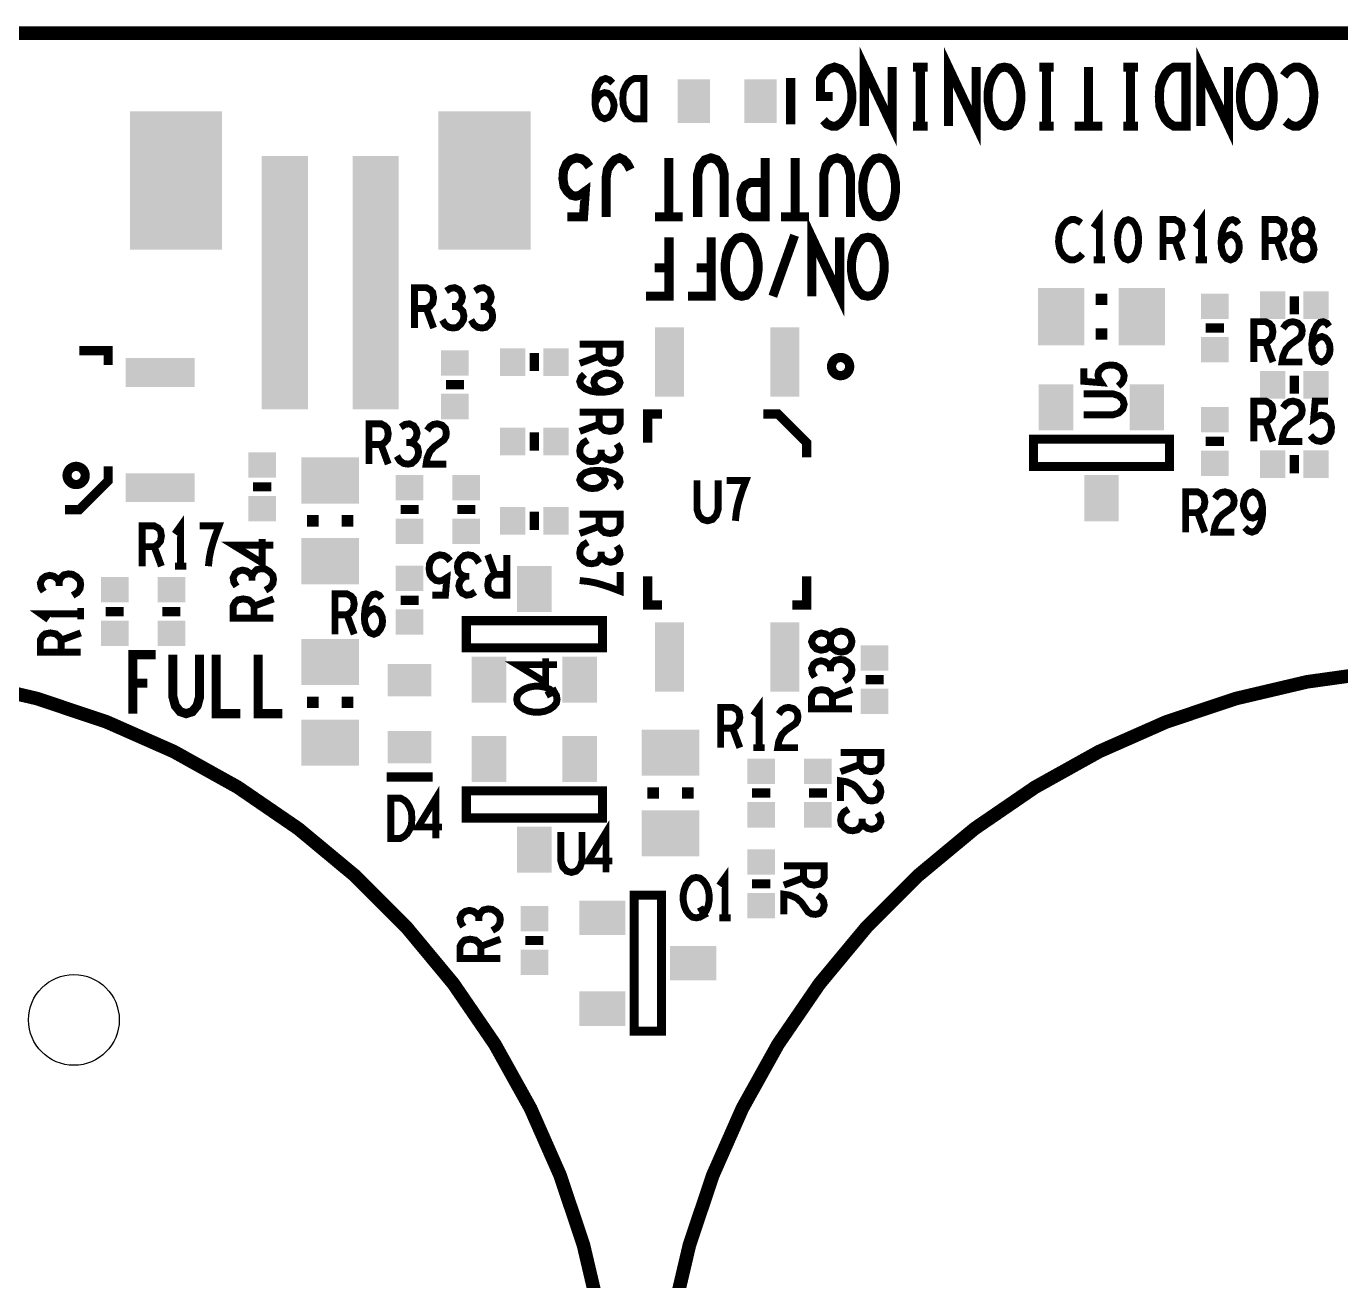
# Model space of a CAD drawing. Extents: x -0.2 to 85.2, y -2.2 to 55.7.
# Drawn here: x 25.55 to 54.52, y 28 to 55.65 of the extents above; entities that cross this region are included whole.
import ezdxf

# ---------------------------------------------------------------- set-up
doc = ezdxf.new("R2010")
doc.units = 0
doc.layers.get('0').update_dxf_attribs({"linetype": 'CONTINUOUS'})
for name, color, linetype in [('BOARD_ART', 7, 'CONTINUOUS'), ('PASTETOP_ART', 4, 'CONTINUOUS'), ('SILK_TOP_ART', 10, 'CONTINUOUS'), ('UC1-2-1-2_DRL', 11, 'CONTINUOUS')]:
    doc.layers.add(name, color=color, linetype=linetype)

# ---------------------------------------------------------------- blocks, each defined once
blk = doc.blocks.new('RECTANGLE_57')
blk.add_solid([(0.4826, 0.3556), (0.4826, -0.3556), (-0.4826, 0.3556), (-0.4826, -0.3556)])
blk = doc.blocks.new('RECTANGLE_21')
blk.add_solid([(0.2794, 0.3048), (0.2794, -0.3048), (-0.2794, 0.3048), (-0.2794, -0.3048)])
blk = doc.blocks.new('RECTANGLE_41')
blk.add_solid([(0.381, 0.508), (0.381, -0.508), (-0.381, 0.508), (-0.381, -0.508)])
blk = doc.blocks.new('RECTANGLE_61')
blk.add_solid([(0.3048, 0.2794), (0.3048, -0.2794), (-0.3048, 0.2794), (-0.3048, -0.2794)])
blk = doc.blocks.new('RECTANGLE_56')
blk.add_solid([(0.508, 2.794), (0.508, -2.794), (-0.508, 2.794), (-0.508, -2.794)])
blk = doc.blocks.new('RECTANGLE_54')
blk.add_solid([(1.016, 1.524), (1.016, -1.524), (-1.016, 1.524), (-1.016, -1.524)])
blk = doc.blocks.new('RECTANGLE_58')
blk.add_solid([(0.3556, 0.4826), (0.3556, -0.4826), (-0.3556, 0.4826), (-0.3556, -0.4826)])
blk = doc.blocks.new('RECTANGLE_20')
blk.add_solid([(0.508, 0.635), (0.508, -0.635), (-0.508, 0.635), (-0.508, -0.635)])
blk = doc.blocks.new('RECTANGLE_16')
blk.add_solid([(0.635, 0.508), (0.635, -0.508), (-0.635, 0.508), (-0.635, -0.508)])
blk = doc.blocks.new('RECTANGLE_42')
blk.add_solid([(0.508, 0.381), (0.508, -0.381), (-0.508, 0.381), (-0.508, -0.381)])
blk = doc.blocks.new('RECTANGLE_43')
blk.add_solid([(0.3175, 0.762), (0.3175, -0.762), (-0.3175, 0.762), (-0.3175, -0.762)])
blk = doc.blocks.new('RECTANGLE_44')
blk.add_solid([(0.762, 0.3175), (0.762, -0.3175), (-0.762, 0.3175), (-0.762, -0.3175)])
blk = doc.blocks.new('ROUND_80')
blk.add_circle((0, 0), 1)

msp = doc.modelspace()

# ---------------------------------------------------------------- linework, layer by layer
at = {"layer": 'BOARD_ART', "const_width": 0.3}
msp.add_lwpolyline([(82, 55.5), (3, 55.5)], dxfattribs=at)
at = {"layer": 'SILK_TOP_ART'}
for points, const_width in [([(44.6367, 54.75), (44.6367, 53.45), (44.0233, 54.75), (44.0233, 53.45)], 0.2), ([(46.4907, 54.75), (46.4907, 53.45), (45.8773, 54.75), (45.8773, 53.45)], 0.2), ([(52.0527, 54.75), (52.0527, 53.45), (51.4393, 54.75), (51.4393, 53.45)], 0.2), ([(43.323, 54.1), (43.0563, 54.1), (43.0563, 54.49), (43.1363, 54.62), (43.2297, 54.7067), (43.363, 54.75), (43.4963, 54.7067), (43.5897, 54.62), (43.6697, 54.49), (43.723, 54.3383), (43.7497, 54.165), (43.7497, 54.0133), (43.723, 53.8834), (43.6697, 53.7316), (43.5897, 53.6017), (43.5097, 53.515), (43.403, 53.45), (43.3097, 53.45), (43.203, 53.4933), (43.123, 53.58)], 0.2), ([(45.417, 54.75), (45.097, 54.75)], 0.2), ([(45.257, 53.45), (45.257, 54.75)], 0.2), ([(47.111, 54.75), (47.2177, 54.7283), (47.311, 54.6417), (47.391, 54.5117), (47.4443, 54.36), (47.471, 54.1867), (47.471, 54.0133), (47.4443, 53.84), (47.391, 53.6883), (47.311, 53.5583), (47.2177, 53.4717), (47.111, 53.45), (47.0043, 53.4717), (46.911, 53.5583), (46.831, 53.6883), (46.7777, 53.84), (46.751, 54.0133), (46.751, 54.1867), (46.7777, 54.36), (46.831, 54.5117), (46.911, 54.6417), (47.0043, 54.7283), (47.111, 54.75)], 0.2), ([(48.198, 54.75), (47.878, 54.75)], 0.2), ([(48.038, 53.45), (48.038, 54.75)], 0.2), ([(48.965, 53.45), (48.965, 54.75)], 0.2), ([(50.052, 54.75), (49.732, 54.75)], 0.2), ([(49.892, 53.45), (49.892, 54.75)], 0.2), ([(51.1123, 54.75), (51.1123, 53.45), (50.8457, 53.45), (50.739, 53.515), (50.659, 53.6017), (50.5923, 53.7316), (50.539, 53.8834), (50.5257, 54.1), (50.539, 54.3167), (50.5923, 54.4684), (50.659, 54.5984), (50.739, 54.685), (50.8457, 54.75), (51.1123, 54.75)], 0.2), ([(52.673, 54.75), (52.7797, 54.7283), (52.873, 54.6417), (52.953, 54.5117), (53.0063, 54.36), (53.033, 54.1867), (53.033, 54.0133), (53.0063, 53.84), (52.953, 53.6883), (52.873, 53.5583), (52.7797, 53.4717), (52.673, 53.45), (52.5663, 53.4717), (52.473, 53.5583), (52.393, 53.6883), (52.3397, 53.84), (52.313, 54.0133), (52.313, 54.1867), (52.3397, 54.36), (52.393, 54.5117), (52.473, 54.6417), (52.5663, 54.7283), (52.673, 54.75)], 0.2), ([(53.3067, 53.5583), (53.3867, 53.4933), (53.48, 53.45), (53.5867, 53.45), (53.7067, 53.515), (53.8, 53.6233), (53.8667, 53.7533), (53.92, 53.97), (53.9333, 54.165), (53.9067, 54.36), (53.8667, 54.49), (53.7867, 54.62), (53.6933, 54.7067), (53.6, 54.75), (53.5067, 54.75), (53.4133, 54.7067), (53.3333, 54.6417), (53.2667, 54.555)], 0.2), ([(38.4774, 54.3963), (38.4033, 54.4704), (38.3187, 54.5), (38.234, 54.4704), (38.1599, 54.3815), (38.107, 54.2481), (38.0858, 54.1148), (38.0858, 53.9518), (38.107, 53.8184), (38.1599, 53.6999), (38.2234, 53.6406), (38.2975, 53.611), (38.3822, 53.6406), (38.4457, 53.6999), (38.488, 53.7888), (38.5092, 53.9074), (38.488, 54.011), (38.4351, 54.1148), (38.3716, 54.174), (38.2975, 54.1889), (38.2128, 54.1592), (38.1493, 54.0851), (38.0858, 53.9518)], 0.1524), ([(39.1653, 54.5), (39.1653, 53.611), (38.9537, 53.611), (38.869, 53.6555), (38.8055, 53.7147), (38.7526, 53.8036), (38.7102, 53.9074), (38.6997, 54.0555), (38.7102, 54.2037), (38.7526, 54.3074), (38.8055, 54.3963), (38.869, 54.4556), (38.9537, 54.5), (39.1653, 54.5)], 0.1524), ([(42.397, 54.508), (42.397, 53.492)], 0.2032), ([(45.417, 53.45), (45.097, 53.45)], 0.2), ([(48.198, 53.45), (47.878, 53.45)], 0.2), ([(49.2717, 53.45), (48.6583, 53.45)], 0.2), ([(50.052, 53.45), (49.732, 53.45)], 0.2), ([(37.9663, 52.555), (37.8863, 52.6634), (37.793, 52.7283), (37.673, 52.75), (37.553, 52.7067), (37.4597, 52.62), (37.393, 52.4684), (37.3797, 52.295), (37.4063, 52.1217), (37.473, 52.0133), (37.5663, 51.9267), (37.6597, 51.905), (37.753, 51.9267), (37.873, 52.0133), (37.833, 51.45), (37.473, 51.45)], 0.2), ([(38.8667, 52.49), (38.8, 52.62), (38.72, 52.7067), (38.6267, 52.75), (38.52, 52.7067), (38.44, 52.62), (38.36, 52.49), (38.3333, 52.3167), (38.3333, 51.45)], 0.2), ([(39.715, 51.45), (39.715, 52.75)], 0.2), ([(40.9353, 51.45), (40.9353, 52.3817), (40.882, 52.5767), (40.7753, 52.7067), (40.642, 52.75), (40.5087, 52.7067), (40.402, 52.5767), (40.3487, 52.3817), (40.3487, 51.45)], 0.2), ([(41.8357, 52.75), (41.8357, 51.45), (41.5157, 51.45), (41.409, 51.515), (41.329, 51.6667), (41.3023, 51.84), (41.329, 52.0133), (41.3957, 52.1433), (41.5157, 52.2084), (41.8357, 52.2084)], 0.2), ([(42.496, 51.45), (42.496, 52.75)], 0.2), ([(43.7163, 51.45), (43.7163, 52.3817), (43.663, 52.5767), (43.5563, 52.7067), (43.423, 52.75), (43.2897, 52.7067), (43.183, 52.5767), (43.1297, 52.3817), (43.1297, 51.45)], 0.2), ([(44.35, 52.75), (44.4567, 52.7283), (44.55, 52.6417), (44.63, 52.5117), (44.6833, 52.36), (44.71, 52.1867), (44.71, 52.0133), (44.6833, 51.84), (44.63, 51.6883), (44.55, 51.5583), (44.4567, 51.4717), (44.35, 51.45), (44.2433, 51.4717), (44.15, 51.5583), (44.07, 51.6883), (44.0167, 51.84), (43.99, 52.0133), (43.99, 52.1867), (44.0167, 52.36), (44.07, 52.5117), (44.15, 52.6417), (44.2433, 52.7283), (44.35, 52.75)], 0.2), ([(49.2025, 50.5), (49.2025, 51.389), (49.0755, 51.2112)], 0.1524), ([(51.4525, 50.5), (51.4525, 51.389), (51.3255, 51.2112)], 0.1524), ([(40.0217, 51.45), (39.4083, 51.45)], 0.2), ([(42.8027, 51.45), (42.1893, 51.45)], 0.2), ([(43.4797, 51), (43.4797, 49.7), (42.8663, 51), (42.8663, 49.7)], 0.2), ([(48.8003, 51.3149), (48.7368, 51.3594), (48.6628, 51.389), (48.5781, 51.389), (48.4828, 51.3445), (48.4088, 51.2705), (48.3558, 51.1816), (48.3135, 51.0334), (48.3029, 50.9), (48.3241, 50.7667), (48.3558, 50.6778), (48.4193, 50.5889), (48.4934, 50.5296), (48.5675, 50.5), (48.6416, 50.5), (48.7157, 50.5296), (48.7792, 50.5741), (48.8321, 50.6333)], 0.1524), ([(49.8375, 51.389), (49.7528, 51.3594), (49.6893, 51.2853), (49.647, 51.1964), (49.6152, 51.0778), (49.6047, 50.9445), (49.6152, 50.8111), (49.647, 50.6926), (49.6893, 50.6037), (49.7528, 50.5296), (49.8375, 50.5), (49.9222, 50.5296), (49.9857, 50.6037), (50.028, 50.6926), (50.0598, 50.8111), (50.0703, 50.9445), (50.0598, 51.0778), (50.028, 51.1964), (49.9857, 51.2853), (49.9222, 51.3594), (49.8375, 51.389)], 0.1524), ([(50.6058, 50.5), (50.6058, 51.389), (50.8704, 51.389), (50.9551, 51.3445), (51.008, 51.2853), (51.0292, 51.1667), (51.008, 51.0482), (50.9445, 50.9741), (50.8704, 50.9297), (50.6058, 50.9297)], 0.1524), ([(51.8864, 50.8704), (51.9605, 50.9741), (52.024, 51.0334), (52.1087, 51.063), (52.1828, 51.0334), (52.2357, 50.9741), (52.278, 50.8852), (52.2886, 50.7815), (52.278, 50.6926), (52.2357, 50.6037), (52.1722, 50.5296), (52.0981, 50.5), (52.0134, 50.5296), (51.9393, 50.6185), (51.897, 50.7519), (51.8864, 50.9), (51.9076, 51.0926), (51.9393, 51.1964), (51.9922, 51.3001), (52.0663, 51.3742), (52.1404, 51.389), (52.2145, 51.3594), (52.2674, 51.2853)], 0.1524), ([(52.8558, 50.5), (52.8558, 51.389), (53.1204, 51.389), (53.2051, 51.3445), (53.258, 51.2853), (53.2792, 51.1667), (53.258, 51.0482), (53.1945, 50.9741), (53.1204, 50.9297), (52.8558, 50.9297)], 0.1524), ([(53.7025, 50.5), (53.7766, 50.5148), (53.8612, 50.5593), (53.9142, 50.6333), (53.9353, 50.7371), (53.9142, 50.8408), (53.8507, 50.9297), (53.7554, 50.9741), (53.6496, 50.9741), (53.5861, 51.0038), (53.5332, 51.0778), (53.512, 51.1816), (53.5438, 51.2853), (53.6178, 51.3594), (53.7025, 51.389), (53.7872, 51.3594), (53.8612, 51.2853), (53.893, 51.1816), (53.8718, 51.0778), (53.8189, 51.0038), (53.7554, 50.9741), (53.6496, 50.9741), (53.5543, 50.9297), (53.4908, 50.8408), (53.4697, 50.7371), (53.4908, 50.6333), (53.5438, 50.5593), (53.6284, 50.5148), (53.7025, 50.5)], 0.1524), ([(39.7183, 51), (39.7183, 49.7), (39.2117, 49.7)], 0.2), ([(40.6453, 51), (40.6453, 49.7), (40.1387, 49.7)], 0.2), ([(41.319, 51), (41.4257, 50.9783), (41.519, 50.8917), (41.599, 50.7617), (41.6523, 50.61), (41.679, 50.4367), (41.679, 50.2633), (41.6523, 50.09), (41.599, 49.9383), (41.519, 49.8083), (41.4257, 49.7217), (41.319, 49.7), (41.2123, 49.7217), (41.119, 49.8083), (41.039, 49.9383), (40.9857, 50.09), (40.959, 50.2633), (40.959, 50.4367), (40.9857, 50.61), (41.039, 50.7617), (41.119, 50.8917), (41.2123, 50.9783), (41.319, 51)], 0.2), ([(42.486, 51.0433), (42.006, 49.7)], 0.2), ([(44.1, 51), (44.2067, 50.9783), (44.3, 50.8917), (44.38, 50.7617), (44.4333, 50.61), (44.46, 50.4367), (44.46, 50.2633), (44.4333, 50.09), (44.38, 49.9383), (44.3, 49.8083), (44.2067, 49.7217), (44.1, 49.7), (43.9933, 49.7217), (43.9, 49.8083), (43.82, 49.9383), (43.7667, 50.09), (43.74, 50.2633), (43.74, 50.4367), (43.7667, 50.61), (43.82, 50.7617), (43.9, 50.8917), (43.9933, 50.9783), (44.1, 51)], 0.2), ([(50.8704, 50.9297), (51.0292, 50.5)], 0.1524), ([(53.1204, 50.9297), (53.2792, 50.5)], 0.1524), ([(39.3983, 50.3283), (39.7183, 50.3283)], 0.2), ([(40.3253, 50.3283), (40.6453, 50.3283)], 0.2), ([(49.0755, 50.5), (49.3295, 50.5)], 0.1524), ([(51.3255, 50.5), (51.5795, 50.5)], 0.1524), ([(34.1058, 49), (34.1058, 49.889), (34.3704, 49.889), (34.4551, 49.8445), (34.508, 49.7853), (34.5292, 49.6667), (34.508, 49.5482), (34.4445, 49.4741), (34.3704, 49.4297), (34.1058, 49.4297)], 0.1524), ([(35.0266, 49.4741), (35.0901, 49.5186), (35.143, 49.5926), (35.1642, 49.6816), (35.143, 49.7705), (35.0901, 49.8445), (34.9948, 49.889), (34.8996, 49.8742), (34.8043, 49.8149)], 0.1524), ([(35.6616, 49.4741), (35.7251, 49.5186), (35.778, 49.5926), (35.7992, 49.6816), (35.778, 49.7705), (35.7251, 49.8445), (35.6298, 49.889), (35.5346, 49.8742), (35.4393, 49.8149)], 0.1524), ([(49.25, 49.504), (49.25, 49.758)], 0.254), ([(34.7197, 49.1778), (34.7832, 49.0741), (34.8678, 49.0148), (34.9631, 49), (35.0478, 49.0148), (35.1324, 49.0889), (35.1853, 49.1778), (35.1959, 49.2667), (35.1748, 49.3704), (35.1007, 49.4445), (35.0266, 49.4741), (34.9313, 49.4741)], 0.1524), ([(35.3547, 49.1778), (35.4182, 49.0741), (35.5028, 49.0148), (35.5981, 49), (35.6828, 49.0148), (35.7674, 49.0889), (35.8203, 49.1778), (35.8309, 49.2667), (35.8098, 49.3704), (35.7357, 49.4445), (35.6616, 49.4741), (35.5663, 49.4741)], 0.1524), ([(53.5, 49.7), (53.5, 49.3)], 0.2032), ([(34.3704, 49.4297), (34.5292, 49)], 0.1524), ([(49.25, 48.742), (49.25, 48.996)], 0.254), ([(51.55, 49), (51.95, 49)], 0.2032), ([(52.6058, 48.25), (52.6058, 49.139), (52.8704, 49.139), (52.9551, 49.0945), (53.008, 49.0353), (53.0292, 48.9167), (53.008, 48.7982), (52.9445, 48.7241), (52.8704, 48.6797), (52.6058, 48.6797)], 0.1524), ([(53.2514, 48.9908), (53.3149, 49.0797), (53.389, 49.1242), (53.4737, 49.139), (53.5795, 49.1094), (53.6536, 49.0353), (53.6748, 48.9464), (53.6642, 48.8575), (53.6218, 48.7834), (53.4102, 48.6352), (53.3149, 48.5315), (53.2514, 48.3833), (53.2302, 48.25), (53.6748, 48.25)], 0.1524), ([(53.8864, 48.6204), (53.9605, 48.7241), (54.024, 48.7834), (54.1087, 48.813), (54.1828, 48.7834), (54.2357, 48.7241), (54.278, 48.6352), (54.2886, 48.5315), (54.278, 48.4426), (54.2357, 48.3537), (54.1722, 48.2796), (54.0981, 48.25), (54.0134, 48.2796), (53.9393, 48.3685), (53.897, 48.5019), (53.8864, 48.65), (53.9076, 48.8426), (53.9393, 48.9464), (53.9922, 49.0501), (54.0663, 49.1242), (54.1404, 49.139), (54.2145, 49.1094), (54.2674, 49.0353)], 0.1524), ([(37.75, 48.6442), (38.639, 48.6442), (38.639, 48.3796), (38.5945, 48.2949), (38.5353, 48.242), (38.4167, 48.2208), (38.2982, 48.242), (38.2241, 48.3055), (38.1797, 48.3796), (38.1797, 48.6442)], 0.1524), ([(52.8704, 48.6797), (53.0292, 48.25)], 0.1524), ([(26.72, 48.5025), (27.355, 48.5025), (27.355, 48.185)], 0.2032), ([(36.75, 48.45), (36.75, 48.05)], 0.2032), ([(38.1797, 48.3796), (37.75, 48.2208)], 0.1524), ([(49.6167, 47.7197), (49.6907, 47.7832), (49.7352, 47.8572), (49.75, 47.9525), (49.7204, 48.0478), (49.6611, 48.1218), (49.5574, 48.1748), (49.4389, 48.1853), (49.3203, 48.1642), (49.2462, 48.1112), (49.187, 48.0372), (49.1722, 47.9631), (49.187, 47.889), (49.2462, 47.7938), (48.861, 47.8255), (48.861, 48.1112)], 0.1524), ([(35.2, 47.75), (34.8, 47.75)], 0.2032), ([(37.8537, 47.9774), (37.7796, 47.9033), (37.75, 47.8187), (37.7796, 47.734), (37.8685, 47.6599), (38.0019, 47.607), (38.1352, 47.5858), (38.2982, 47.5858), (38.4316, 47.607), (38.5501, 47.6599), (38.6094, 47.7234), (38.639, 47.7975), (38.6094, 47.8822), (38.5501, 47.9457), (38.4612, 47.988), (38.3426, 48.0092), (38.239, 47.988), (38.1352, 47.9351), (38.076, 47.8716), (38.0611, 47.7975), (38.0908, 47.7128), (38.1649, 47.6493), (38.2982, 47.5858)], 0.1524), ([(53.5, 47.95), (53.5, 47.55)], 0.2032), ([(48.861, 47.0847), (49.4981, 47.0847), (49.6315, 47.127), (49.7204, 47.2117), (49.75, 47.3175), (49.7204, 47.4233), (49.6315, 47.508), (49.4981, 47.5503), (48.861, 47.5503)], 0.1524), ([(52.6058, 46.5), (52.6058, 47.389), (52.8704, 47.389), (52.9551, 47.3445), (53.008, 47.2853), (53.0292, 47.1667), (53.008, 47.0482), (52.9445, 46.9741), (52.8704, 46.9297), (52.6058, 46.9297)], 0.1524), ([(53.2514, 47.2408), (53.3149, 47.3297), (53.389, 47.3742), (53.4737, 47.389), (53.5795, 47.3594), (53.6536, 47.2853), (53.6748, 47.1964), (53.6642, 47.1075), (53.6218, 47.0334), (53.4102, 46.8852), (53.3149, 46.7815), (53.2514, 46.6333), (53.2302, 46.5), (53.6748, 46.5)], 0.1524), ([(53.8547, 46.6333), (53.9182, 46.5593), (53.9922, 46.5148), (54.0875, 46.5), (54.1828, 46.5296), (54.2568, 46.5889), (54.3098, 46.6926), (54.3203, 46.8111), (54.2992, 46.9297), (54.2462, 47.0038), (54.1722, 47.063), (54.0981, 47.0778), (54.024, 47.063), (53.9288, 47.0038), (53.9605, 47.389), (54.2462, 47.389)], 0.1524), ([(33.1058, 46), (33.1058, 46.889), (33.3704, 46.889), (33.4551, 46.8445), (33.508, 46.7853), (33.5292, 46.6667), (33.508, 46.5482), (33.4445, 46.4741), (33.3704, 46.4297), (33.1058, 46.4297)], 0.1524), ([(34.0266, 46.4741), (34.0901, 46.5186), (34.143, 46.5926), (34.1642, 46.6816), (34.143, 46.7705), (34.0901, 46.8445), (33.9948, 46.889), (33.8996, 46.8742), (33.8043, 46.8149)], 0.1524), ([(34.3864, 46.7408), (34.4499, 46.8297), (34.524, 46.8742), (34.6087, 46.889), (34.7145, 46.8594), (34.7886, 46.7853), (34.8098, 46.6964), (34.7992, 46.6075), (34.7568, 46.5334), (34.5452, 46.3852), (34.4499, 46.2815), (34.3864, 46.1333), (34.3652, 46), (34.8098, 46)], 0.1524), ([(37.75, 47.1442), (38.639, 47.1442), (38.639, 46.8796), (38.5945, 46.7949), (38.5353, 46.742), (38.4167, 46.7208), (38.2982, 46.742), (38.2241, 46.8055), (38.1797, 46.8796), (38.1797, 47.1442)], 0.1524), ([(38.1797, 46.8796), (37.75, 46.7208)], 0.1524), ([(39.2475, 46.47), (39.2475, 47.105), (39.565, 47.105)], 0.2032), ([(41.8, 47.105), (42.1175, 47.105), (42.7525, 46.47), (42.7525, 46.1525)], 0.2032), ([(52.8704, 46.9297), (53.0292, 46.5)], 0.1524), ([(36.75, 46.7), (36.75, 46.3)], 0.2032), ([(50.75, 46.55), (47.75, 46.55), (47.75, 45.95), (50.75, 45.95), (50.75, 46.55)], 0.2), ([(33.3704, 46.4297), (33.5292, 46)], 0.1524), ([(33.7197, 46.1778), (33.7832, 46.0741), (33.8678, 46.0148), (33.9631, 46), (34.0478, 46.0148), (34.1324, 46.0889), (34.1853, 46.1778), (34.1959, 46.2667), (34.1748, 46.3704), (34.1007, 46.4445), (34.0266, 46.4741), (33.9313, 46.4741)], 0.1524), ([(37.9278, 46.5303), (37.8241, 46.4668), (37.7648, 46.3822), (37.75, 46.2869), (37.7648, 46.2022), (37.8389, 46.1176), (37.9278, 46.0647), (38.0167, 46.0541), (38.1204, 46.0752), (38.1945, 46.1493), (38.2241, 46.2234), (38.2241, 46.3187)], 0.1524), ([(38.2241, 46.2234), (38.2686, 46.1599), (38.3426, 46.107), (38.4316, 46.0858), (38.5205, 46.107), (38.5945, 46.1599), (38.639, 46.2552), (38.6242, 46.3504), (38.5649, 46.4457)], 0.1524), ([(51.55, 46.5), (51.95, 46.5)], 0.2032), ([(53.5, 46.2), (53.5, 45.8)], 0.2032), ([(27.355, 45.95), (27.355, 45.6325), (26.72, 44.9975), (26.4025, 44.9975)], 0.2032), ([(38.1204, 45.8636), (38.2241, 45.7895), (38.2834, 45.726), (38.313, 45.6413), (38.2834, 45.5672), (38.2241, 45.5143), (38.1352, 45.472), (38.0315, 45.4614), (37.9426, 45.472), (37.8537, 45.5143), (37.7796, 45.5778), (37.75, 45.6519), (37.7796, 45.7366), (37.8685, 45.8107), (38.0019, 45.853), (38.15, 45.8636), (38.3426, 45.8424), (38.4464, 45.8107), (38.5501, 45.7578), (38.6242, 45.6837), (38.639, 45.6096), (38.6094, 45.5355), (38.5353, 45.4826)], 0.1524), ([(30.95, 45.5), (30.55, 45.5)], 0.2032), ([(40.3347, 45.639), (40.3347, 45.0019), (40.377, 44.8685), (40.4617, 44.7796), (40.5675, 44.75), (40.6733, 44.7796), (40.758, 44.8685), (40.8003, 45.0019), (40.8003, 45.639)], 0.1524), ([(41.1813, 44.75), (41.2025, 44.9426), (41.2343, 45.1056), (41.2766, 45.2538), (41.3295, 45.4167), (41.4142, 45.639), (40.9908, 45.639)], 0.1524), ([(51.1058, 44.5), (51.1058, 45.389), (51.3704, 45.389), (51.4551, 45.3445), (51.508, 45.2853), (51.5292, 45.1667), (51.508, 45.0482), (51.4445, 44.9741), (51.3704, 44.9297), (51.1058, 44.9297)], 0.1524), ([(51.7514, 45.2408), (51.8149, 45.3297), (51.889, 45.3742), (51.9737, 45.389), (52.0795, 45.3594), (52.1536, 45.2853), (52.1748, 45.1964), (52.1642, 45.1075), (52.1218, 45.0334), (51.9102, 44.8852), (51.8149, 44.7815), (51.7514, 44.6333), (51.7302, 44.5), (52.1748, 44.5)], 0.1524), ([(52.4076, 44.6037), (52.4817, 44.5296), (52.5663, 44.5), (52.651, 44.5296), (52.7251, 44.6185), (52.778, 44.7519), (52.7992, 44.8852), (52.7992, 45.0482), (52.778, 45.1816), (52.7251, 45.3001), (52.6616, 45.3594), (52.5875, 45.389), (52.5028, 45.3594), (52.4393, 45.3001), (52.397, 45.2112), (52.3758, 45.0926), (52.397, 44.989), (52.4499, 44.8852), (52.5134, 44.826), (52.5875, 44.8111), (52.6722, 44.8408), (52.7357, 44.9149), (52.7992, 45.0482)], 0.1524), ([(33.8, 45), (34.2, 45)], 0.2032), ([(35.05, 45), (35.45, 45)], 0.2032), ([(36.75, 44.95), (36.75, 44.55)], 0.2032), ([(37.75, 44.8942), (38.639, 44.8942), (38.639, 44.6296), (38.5945, 44.5449), (38.5353, 44.492), (38.4167, 44.4708), (38.2982, 44.492), (38.2241, 44.5555), (38.1797, 44.6296), (38.1797, 44.8942)], 0.1524), ([(51.3704, 44.9297), (51.5292, 44.5)], 0.1524), ([(28.1058, 43.75), (28.1058, 44.639), (28.3704, 44.639), (28.4551, 44.5945), (28.508, 44.5353), (28.5292, 44.4167), (28.508, 44.2982), (28.4445, 44.2241), (28.3704, 44.1797), (28.1058, 44.1797)], 0.1524), ([(28.9525, 43.75), (28.9525, 44.639), (28.8255, 44.4612)], 0.1524), ([(29.5663, 43.75), (29.5875, 43.9426), (29.6193, 44.1056), (29.6616, 44.2538), (29.7145, 44.4167), (29.7992, 44.639), (29.3758, 44.639)], 0.1524), ([(31.742, 44.75), (31.996, 44.75)], 0.254), ([(32.504, 44.75), (32.758, 44.75)], 0.254), ([(38.1797, 44.6296), (37.75, 44.4708)], 0.1524), ([(31, 44.2145), (30.111, 44.2145), (30.7481, 43.8229), (30.7481, 44.3521)], 0.1524), ([(37.9278, 44.2803), (37.8241, 44.2168), (37.7648, 44.1322), (37.75, 44.0369), (37.7648, 43.9522), (37.8389, 43.8676), (37.9278, 43.8147), (38.0167, 43.8041), (38.1204, 43.8252), (38.1945, 43.8993), (38.2241, 43.9734), (38.2241, 44.0687)], 0.1524), ([(28.3704, 44.1797), (28.5292, 43.75)], 0.1524), ([(34.8953, 43.8667), (34.8318, 43.9407), (34.7578, 43.9852), (34.6625, 44), (34.5672, 43.9704), (34.4932, 43.9111), (34.4402, 43.8074), (34.4297, 43.6889), (34.4508, 43.5703), (34.5038, 43.4962), (34.5778, 43.437), (34.6519, 43.4222), (34.726, 43.437), (34.8212, 43.4962), (34.7895, 43.111), (34.5038, 43.111)], 0.1524), ([(35.5303, 43.8222), (35.4668, 43.9259), (35.3822, 43.9852), (35.2869, 44), (35.2022, 43.9852), (35.1176, 43.9111), (35.0647, 43.8222), (35.0541, 43.7333), (35.0752, 43.6296), (35.1493, 43.5555), (35.2234, 43.5259), (35.3187, 43.5259)], 0.1524), ([(36.1442, 44), (36.1442, 43.111), (35.8796, 43.111), (35.7949, 43.1555), (35.742, 43.2147), (35.7208, 43.3333), (35.742, 43.4518), (35.8055, 43.5259), (35.8796, 43.5703), (36.1442, 43.5703)], 0.1524), ([(35.8796, 43.5703), (35.7208, 44)], 0.1524), ([(38.2241, 43.9734), (38.2686, 43.9099), (38.3426, 43.857), (38.4316, 43.8358), (38.5205, 43.857), (38.5945, 43.9099), (38.639, 44.0052), (38.6242, 44.1004), (38.5649, 44.1957)], 0.1524), ([(28.8255, 43.75), (29.0795, 43.75)], 0.1524), ([(30.8222, 43.2197), (30.9259, 43.2832), (30.9852, 43.3678), (31, 43.4631), (30.9852, 43.5478), (30.9111, 43.6324), (30.8222, 43.6853), (30.7333, 43.6959), (30.6296, 43.6748), (30.5555, 43.6007), (30.5259, 43.5266), (30.5259, 43.4313)], 0.1524), ([(26.2759, 43.4116), (26.2314, 43.4751), (26.1574, 43.528), (26.0684, 43.5492), (25.9795, 43.528), (25.9055, 43.4751), (25.861, 43.3798), (25.8758, 43.2846), (25.9351, 43.1893)], 0.1524), ([(26.5722, 43.1047), (26.6759, 43.1682), (26.7352, 43.2528), (26.75, 43.3481), (26.7352, 43.4328), (26.6611, 43.5174), (26.5722, 43.5703), (26.4833, 43.5809), (26.3796, 43.5598), (26.3055, 43.4857), (26.2759, 43.4116), (26.2759, 43.3163)], 0.1524), ([(30.5259, 43.5266), (30.4814, 43.5901), (30.4074, 43.643), (30.3184, 43.6642), (30.2295, 43.643), (30.1555, 43.5901), (30.111, 43.4948), (30.1258, 43.3996), (30.1851, 43.3043)], 0.1524), ([(35.2234, 43.5259), (35.1599, 43.4814), (35.107, 43.4074), (35.0858, 43.3184), (35.107, 43.2295), (35.1599, 43.1555), (35.2552, 43.111), (35.3504, 43.1258), (35.4457, 43.1851)], 0.1524), ([(37.75, 43.4337), (37.9426, 43.4125), (38.1056, 43.3807), (38.2538, 43.3384), (38.4167, 43.2855), (38.639, 43.2008), (38.639, 43.6242)], 0.1524), ([(39.565, 42.895), (39.2475, 42.895), (39.2475, 43.53)], 0.2032), ([(42.7525, 43.53), (42.7525, 42.895), (42.435, 42.895)], 0.2032), ([(32.3558, 42.25), (32.3558, 43.139), (32.6204, 43.139), (32.7051, 43.0945), (32.758, 43.0353), (32.7792, 42.9167), (32.758, 42.7982), (32.6945, 42.7241), (32.6204, 42.6797), (32.3558, 42.6797)], 0.1524), ([(33.0014, 42.6204), (33.0755, 42.7241), (33.139, 42.7834), (33.2237, 42.813), (33.2978, 42.7834), (33.3507, 42.7241), (33.393, 42.6352), (33.4036, 42.5315), (33.393, 42.4426), (33.3507, 42.3537), (33.2872, 42.2796), (33.2131, 42.25), (33.1284, 42.2796), (33.0543, 42.3685), (33.012, 42.5019), (33.0014, 42.65), (33.0226, 42.8426), (33.0543, 42.9464), (33.1072, 43.0501), (33.1813, 43.1242), (33.2554, 43.139), (33.3295, 43.1094), (33.3824, 43.0353)], 0.1524), ([(26.75, 42.5755), (26.75, 42.8295)], 0.1524), ([(31, 42.6058), (30.111, 42.6058), (30.111, 42.8704), (30.1555, 42.9551), (30.2147, 43.008), (30.3333, 43.0292), (30.4518, 43.008), (30.5259, 42.9445), (30.5703, 42.8704), (30.5703, 42.6058)], 0.1524), ([(30.5703, 42.8704), (31, 43.0292)], 0.1524), ([(34.2, 43), (33.8, 43)], 0.2032), ([(26.75, 42.7025), (25.861, 42.7025), (26.0388, 42.5755)], 0.1524), ([(27.3, 42.75), (27.7, 42.75)], 0.2032), ([(28.95, 42.75), (28.55, 42.75)], 0.2032), ([(32.6204, 42.6797), (32.7792, 42.25)], 0.1524), ([(35.25, 41.95), (38.25, 41.95), (38.25, 42.55), (35.25, 42.55), (35.25, 41.95)], 0.2), ([(26.75, 41.8558), (25.861, 41.8558), (25.861, 42.1204), (25.9055, 42.2051), (25.9647, 42.258), (26.0833, 42.2792), (26.2018, 42.258), (26.2759, 42.1945), (26.3203, 42.1204), (26.3203, 41.8558)], 0.1524), ([(26.3203, 42.1204), (26.75, 42.2792)], 0.1524), ([(43.75, 42.0875), (43.7352, 42.1616), (43.6907, 42.2462), (43.6167, 42.2992), (43.5129, 42.3203), (43.4092, 42.2992), (43.3203, 42.2357), (43.2759, 42.1404), (43.2759, 42.0346), (43.2462, 41.9711), (43.1722, 41.9182), (43.0684, 41.897), (42.9647, 41.9288), (42.8906, 42.0028), (42.861, 42.0875), (42.8906, 42.1722), (42.9647, 42.2462), (43.0684, 42.278), (43.1722, 42.2568), (43.2462, 42.2039), (43.2759, 42.1404), (43.2759, 42.0346), (43.3203, 41.9393), (43.4092, 41.8758), (43.5129, 41.8547), (43.6167, 41.8758), (43.6907, 41.9288), (43.7352, 42.0134), (43.75, 42.0875)], 0.1524), ([(27.8967, 40.5), (27.8967, 41.8), (28.4033, 41.8)], 0.2), ([(28.7837, 41.8), (28.7837, 40.8683), (28.837, 40.6733), (28.9437, 40.5433), (29.077, 40.5), (29.2103, 40.5433), (29.317, 40.6733), (29.3703, 40.8683), (29.3703, 41.8)], 0.2), ([(29.7373, 41.8), (29.7373, 40.5), (30.2707, 40.5)], 0.2), ([(30.6643, 41.8), (30.6643, 40.5), (31.1977, 40.5)], 0.2), ([(37.25, 41.5795), (36.361, 41.5795), (36.9981, 41.1879), (36.9981, 41.7171)], 0.1524), ([(43.2759, 41.5266), (43.2314, 41.5901), (43.1574, 41.643), (43.0684, 41.6642), (42.9795, 41.643), (42.9055, 41.5901), (42.861, 41.4948), (42.8758, 41.3996), (42.9351, 41.3043)], 0.1524), ([(43.5722, 41.2197), (43.6759, 41.2832), (43.7352, 41.3678), (43.75, 41.4631), (43.7352, 41.5478), (43.6611, 41.6324), (43.5722, 41.6853), (43.4833, 41.6959), (43.3796, 41.6748), (43.3055, 41.6007), (43.2759, 41.5266), (43.2759, 41.4313)], 0.1524), ([(28.2167, 41.1717), (27.8967, 41.1717)], 0.2), ([(37.25, 40.8175), (37.2352, 40.7328), (37.1759, 40.6588), (37.087, 40.5952), (36.9833, 40.5529), (36.8648, 40.5317), (36.7462, 40.5317), (36.6277, 40.5529), (36.524, 40.5952), (36.4351, 40.6588), (36.3758, 40.7328), (36.361, 40.8175), (36.3758, 40.9022), (36.4351, 40.9762), (36.524, 41.0398), (36.6277, 41.0821), (36.7462, 41.1033), (36.8648, 41.1033), (36.9833, 41.0821), (37.087, 41.0398), (37.1759, 40.9762), (37.2352, 40.9022), (37.25, 40.8175)], 0.1524), ([(44.05, 41.25), (44.45, 41.25)], 0.2032), ([(31.996, 40.75), (31.742, 40.75)], 0.254), ([(32.758, 40.75), (32.504, 40.75)], 0.254), ([(37.0129, 40.9022), (37.25, 41.0292)], 0.1524), ([(41.7025, 39.75), (41.7025, 40.639), (41.5755, 40.4612)], 0.1524), ([(43.75, 40.6058), (42.861, 40.6058), (42.861, 40.8704), (42.9055, 40.9551), (42.9647, 41.008), (43.0833, 41.0292), (43.2018, 41.008), (43.2759, 40.9445), (43.3203, 40.8704), (43.3203, 40.6058)], 0.1524), ([(43.3203, 40.8704), (43.75, 41.0292)], 0.1524), ([(40.8558, 39.75), (40.8558, 40.639), (41.1204, 40.639), (41.2051, 40.5945), (41.258, 40.5353), (41.2792, 40.4167), (41.258, 40.2982), (41.1945, 40.2241), (41.1204, 40.1797), (40.8558, 40.1797)], 0.1524), ([(42.1364, 40.4908), (42.1999, 40.5797), (42.274, 40.6242), (42.3587, 40.639), (42.4645, 40.6094), (42.5386, 40.5353), (42.5598, 40.4464), (42.5492, 40.3575), (42.5068, 40.2834), (42.2952, 40.1352), (42.1999, 40.0315), (42.1364, 39.8833), (42.1152, 39.75), (42.5598, 39.75)], 0.1524), ([(41.1204, 40.1797), (41.2792, 39.75)], 0.1524), ([(41.5755, 39.75), (41.8295, 39.75)], 0.1524), ([(43.5, 39.6442), (44.389, 39.6442), (44.389, 39.3796), (44.3445, 39.2949), (44.2853, 39.242), (44.1667, 39.2208), (44.0482, 39.242), (43.9741, 39.3055), (43.9297, 39.3796), (43.9297, 39.6442)], 0.1524), ([(43.9297, 39.3796), (43.5, 39.2208)], 0.1524), ([(34.508, 39.103), (33.492, 39.103)], 0.2032), ([(34.5795, 37.75), (34.5795, 38.639), (34.1879, 38.0019), (34.7171, 38.0019)], 0.1524), ([(38.25, 38.8), (35.25, 38.8), (35.25, 38.2), (38.25, 38.2), (38.25, 38.8)], 0.2), ([(39.496, 38.75), (39.242, 38.75)], 0.254), ([(40.258, 38.75), (40.004, 38.75)], 0.254), ([(41.95, 38.75), (41.55, 38.75)], 0.2032), ([(42.8, 38.75), (43.2, 38.75)], 0.2032), ([(44.2408, 38.9986), (44.3297, 38.9351), (44.3742, 38.861), (44.389, 38.7763), (44.3594, 38.6705), (44.2853, 38.5964), (44.1964, 38.5752), (44.1075, 38.5858), (44.0334, 38.6282), (43.8852, 38.8398), (43.7815, 38.9351), (43.6333, 38.9986), (43.5, 39.0198), (43.5, 38.5752)], 0.1524), ([(33.5847, 37.75), (33.5847, 38.639), (33.7963, 38.639), (33.881, 38.5945), (33.9445, 38.5353), (33.9974, 38.4464), (34.0398, 38.3426), (34.0503, 38.1945), (34.0398, 38.0463), (33.9974, 37.9426), (33.9445, 37.8537), (33.881, 37.7944), (33.7963, 37.75), (33.5847, 37.75)], 0.1524), ([(43.6778, 38.3953), (43.5741, 38.3318), (43.5148, 38.2472), (43.5, 38.1519), (43.5148, 38.0672), (43.5889, 37.9826), (43.6778, 37.9297), (43.7667, 37.9191), (43.8704, 37.9402), (43.9445, 38.0143), (43.9741, 38.0884), (43.9741, 38.1837)], 0.1524), ([(43.9741, 38.0884), (44.0186, 38.0249), (44.0926, 37.972), (44.1816, 37.9508), (44.2705, 37.972), (44.3445, 38.0249), (44.389, 38.1202), (44.3742, 38.2154), (44.3149, 38.3107)], 0.1524), ([(37.3347, 37.889), (37.3347, 37.2519), (37.377, 37.1185), (37.4617, 37.0296), (37.5675, 37), (37.6733, 37.0296), (37.758, 37.1185), (37.8003, 37.2519), (37.8003, 37.889)], 0.1524), ([(38.3295, 37), (38.3295, 37.889), (37.9379, 37.2519), (38.4671, 37.2519)], 0.1524), ([(40.9525, 36), (40.9525, 36.889), (40.8255, 36.7112)], 0.1524), ([(42.25, 37.1442), (43.139, 37.1442), (43.139, 36.8796), (43.0945, 36.7949), (43.0353, 36.742), (42.9167, 36.7208), (42.7982, 36.742), (42.7241, 36.8055), (42.6797, 36.8796), (42.6797, 37.1442)], 0.1524), ([(40.3175, 36), (40.2328, 36.0148), (40.1588, 36.0741), (40.0952, 36.163), (40.0529, 36.2667), (40.0317, 36.3852), (40.0317, 36.5038), (40.0529, 36.6223), (40.0952, 36.726), (40.1588, 36.8149), (40.2328, 36.8742), (40.3175, 36.889), (40.4022, 36.8742), (40.4762, 36.8149), (40.5398, 36.726), (40.5821, 36.6223), (40.6033, 36.5038), (40.6033, 36.3852), (40.5821, 36.2667), (40.5398, 36.163), (40.4762, 36.0741), (40.4022, 36.0148), (40.3175, 36)], 0.1524), ([(41.95, 36.75), (41.55, 36.75)], 0.2032), ([(42.6797, 36.8796), (42.25, 36.7208)], 0.1524), ([(38.95, 36.5), (38.95, 33.5), (39.55, 33.5), (39.55, 36.5), (38.95, 36.5)], 0.2), ([(42.9908, 36.4986), (43.0797, 36.4351), (43.1242, 36.361), (43.139, 36.2763), (43.1094, 36.1705), (43.0353, 36.0964), (42.9464, 36.0752), (42.8575, 36.0858), (42.7834, 36.1282), (42.6352, 36.3398), (42.5315, 36.4351), (42.3833, 36.4986), (42.25, 36.5198), (42.25, 36.0752)], 0.1524), ([(35.5259, 36.0266), (35.4814, 36.0901), (35.4074, 36.143), (35.3184, 36.1642), (35.2295, 36.143), (35.1555, 36.0901), (35.111, 35.9948), (35.1258, 35.8996), (35.1851, 35.8043)], 0.1524), ([(35.8222, 35.7197), (35.9259, 35.7832), (35.9852, 35.8678), (36, 35.9631), (35.9852, 36.0478), (35.9111, 36.1324), (35.8222, 36.1853), (35.7333, 36.1959), (35.6296, 36.1748), (35.5555, 36.1007), (35.5259, 36.0266), (35.5259, 35.9313)], 0.1524), ([(40.4022, 36.2371), (40.5292, 36)], 0.1524), ([(40.8255, 36), (41.0795, 36)], 0.1524), ([(36, 35.1058), (35.111, 35.1058), (35.111, 35.3704), (35.1555, 35.4551), (35.2147, 35.508), (35.3333, 35.5292), (35.4518, 35.508), (35.5259, 35.4445), (35.5703, 35.3704), (35.5703, 35.1058)], 0.1524), ([(35.5703, 35.3704), (36, 35.5292)], 0.1524), ([(36.55, 35.5), (36.95, 35.5)], 0.2032)]:
    msp.add_lwpolyline(points, dxfattribs=dict(at, const_width=const_width))
at = {"layer": 'SILK_TOP_ART', "const_width": 0.2032}
for points in [[(43.3, 48.15, 1), (43.7, 48.15, 1)], [(26.45, 45.75, 1), (26.85, 45.75, 1)]]:
    msp.add_lwpolyline(points, format="xyb", close=True, dxfattribs=at)
at = {"layer": 'SILK_TOP_ART', "const_width": 0.3}
for points in [[(38.5, 24, 0.4142136), (21, 41.5)], [(57, 41.5, 0.4142136), (39.5, 24)]]:
    msp.add_lwpolyline(points, format="xyb", dxfattribs=at)

# ---------------------------------------------------------------- block references
at = {"layer": 'PASTETOP_ART'}
for name, p in [('RECTANGLE_58', (40.2634, 54)), ('RECTANGLE_58', (41.7366, 54)), ('RECTANGLE_54', (28.85, 52.25)), ('RECTANGLE_54', (35.65, 52.25)), ('RECTANGLE_56', (31.25, 50.0001)), ('RECTANGLE_56', (33.25, 50.0001)), ('RECTANGLE_20', (48.361, 49.25)), ('RECTANGLE_20', (50.139, 49.25)), ('RECTANGLE_61', (51.75, 49.48)), ('RECTANGLE_21', (53.02, 49.5)), ('RECTANGLE_21', (53.98, 49.5)), ('RECTANGLE_43', (39.73, 48.25)), ('RECTANGLE_43', (42.27, 48.25)), ('RECTANGLE_61', (51.75, 48.52)), ('RECTANGLE_61', (35, 48.23)), ('RECTANGLE_21', (36.27, 48.25)), ('RECTANGLE_21', (37.23, 48.25)), ('RECTANGLE_44', (28.5, 48.02)), ('RECTANGLE_21', (53.02, 47.75)), ('RECTANGLE_21', (53.98, 47.75)), ('RECTANGLE_61', (35, 47.27)), ('RECTANGLE_41', (48.25, 47.25)), ('RECTANGLE_41', (50.25, 47.25)), ('RECTANGLE_61', (51.75, 46.98)), ('RECTANGLE_21', (36.27, 46.5)), ('RECTANGLE_21', (37.23, 46.5)), ('RECTANGLE_61', (30.75, 45.98)), ('RECTANGLE_16', (32.25, 45.639)), ('RECTANGLE_61', (51.75, 46.02)), ('RECTANGLE_21', (53.02, 46)), ('RECTANGLE_21', (53.98, 46)), ('RECTANGLE_44', (28.5, 45.48)), ('RECTANGLE_61', (34, 45.48)), ('RECTANGLE_61', (35.25, 45.48)), ('RECTANGLE_41', (49.25, 45.25)), ('RECTANGLE_61', (30.75, 45.02)), ('RECTANGLE_21', (36.27, 44.75)), ('RECTANGLE_21', (37.23, 44.75)), ('RECTANGLE_61', (34, 44.52)), ('RECTANGLE_61', (35.25, 44.52)), ('RECTANGLE_16', (32.25, 43.861)), ('RECTANGLE_61', (34, 43.48)), ('RECTANGLE_41', (36.75, 43.25)), ('RECTANGLE_61', (27.5, 43.23)), ('RECTANGLE_61', (28.75, 43.23)), ('RECTANGLE_61', (34, 42.52)), ('RECTANGLE_61', (27.5, 42.27)), ('RECTANGLE_61', (28.75, 42.27)), ('RECTANGLE_43', (39.73, 41.75)), ('RECTANGLE_43', (42.27, 41.75)), ('RECTANGLE_16', (32.25, 41.639)), ('RECTANGLE_41', (35.75, 41.25)), ('RECTANGLE_41', (37.75, 41.25)), ('RECTANGLE_61', (44.25, 41.73)), ('RECTANGLE_57', (34, 41.2366)), ('RECTANGLE_61', (44.25, 40.77)), ('RECTANGLE_16', (32.25, 39.861)), ('RECTANGLE_57', (34, 39.7634)), ('RECTANGLE_41', (35.75, 39.5)), ('RECTANGLE_41', (37.75, 39.5)), ('RECTANGLE_16', (39.75, 39.639)), ('RECTANGLE_61', (41.75, 39.23)), ('RECTANGLE_61', (43, 39.23)), ('RECTANGLE_61', (41.75, 38.27)), ('RECTANGLE_61', (43, 38.27)), ('RECTANGLE_16', (39.75, 37.861)), ('RECTANGLE_41', (36.75, 37.5)), ('RECTANGLE_61', (41.75, 37.23)), ('RECTANGLE_61', (41.75, 36.27)), ('RECTANGLE_61', (36.75, 35.98)), ('RECTANGLE_42', (38.25, 36)), ('RECTANGLE_42', (40.25, 35)), ('RECTANGLE_61', (36.75, 35.02)), ('RECTANGLE_42', (38.25, 34))]:
    msp.add_blockref(name, p, dxfattribs=at)
at = {"layer": 'UC1-2-1-2_DRL'}
msp.add_blockref('ROUND_80', (26.6, 33.75), dxfattribs=at)

doc.saveas('drawing.dxf')
